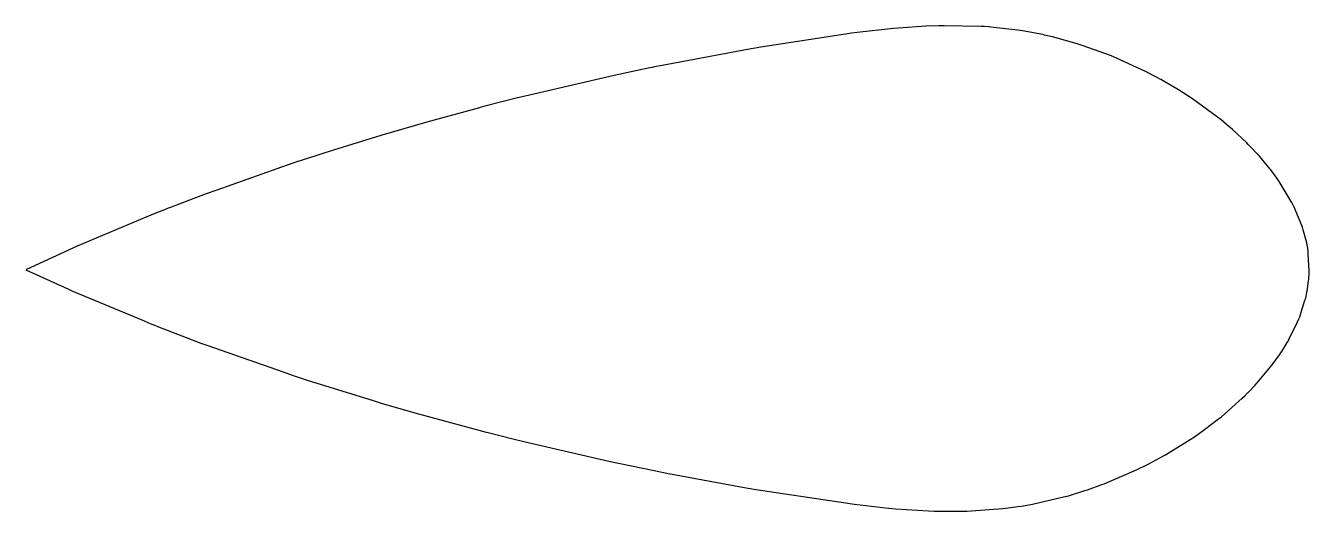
# Model space of a CAD drawing. Header units: metres. Extents: x -88 to 62, y -28 to 28.
import ezdxf

# ---------------------------------------------------------------- set-up
doc = ezdxf.new("R2010")
doc.units = ezdxf.units.M

msp = doc.modelspace()

# ---------------------------------------------------------------- linework, layer by layer
for p, q in [((8.24602, 27.4102), (-1.67188, 25.884)), ((8.95287, 27.5123), (8.24602, 27.4102)), ((9.59577, 27.5884), (8.95287, 27.5123)), ((13.8331, 28.0838), (9.59577, 27.5884)), ((14.3986, 28.1241), (13.8331, 28.0838)), ((17.6219, 28.3481), (14.3986, 28.1241)), ((17.6809, 28.3506), (17.6219, 28.3481)), ((19.1535, 28.3983), (17.6809, 28.3506)), ((19.761, 28.4017), (19.1535, 28.3983)), ((24.0949, 28.3097), (19.761, 28.4017)), ((24.4556, 28.2906), (24.0949, 28.3097)), ((24.975, 28.2537), (24.4556, 28.2906)), ((25.0409, 28.2483), (24.975, 28.2537)), ((25.205, 28.2323), (25.0409, 28.2483)), ((28.3604, 27.8733), (25.205, 28.2323)), ((28.9131, 27.789), (28.3604, 27.8733)), ((31.2805, 27.3509), (28.9131, 27.789)), ((31.484, 27.307), (31.2805, 27.3509)), ((32.0292, 27.1841), (31.484, 27.307)), ((32.4165, 27.0812), (32.0292, 27.1841)), ((35.3257, 26.2881), (32.4165, 27.0812)), ((-3.23311, 25.6209), (-13.1835, 23.7571)), ((-1.67188, 25.884), (-3.23311, 25.6209)), ((35.9088, 26.086), (35.3257, 26.2881)), ((39.3102, 24.8675), (35.9088, 26.086)), ((39.3774, 24.8405), (39.3102, 24.8675)), ((39.4669, 24.8042), (39.3774, 24.8405)), ((39.9657, 24.5789), (39.4669, 24.8042)), ((43.223, 23.0994), (39.9657, 24.5789)), ((-18.7791, 22.594), (-28.6901, 20.2782)), ((-14.8274, 23.4262), (-18.7791, 22.594)), ((-14.1823, 23.5621), (-14.8274, 23.4262)), ((-14.0866, 23.5816), (-14.1823, 23.5621)), ((-13.1835, 23.7571), (-14.0866, 23.5816)), ((44.6497, 22.3501), (43.223, 23.0994)), ((45.0852, 22.1146), (44.6497, 22.3501)), ((46.6871, 21.1928), (45.0852, 22.1146)), ((46.7664, 21.1456), (46.6871, 21.1928)), ((47.1442, 20.9003), (46.7664, 21.1456)), ((-30.2266, 19.919), (-33.8886, 18.9792)), ((-28.6901, 20.2782), (-30.2266, 19.919)), ((48.766, 19.8715), (47.1442, 20.9003)), ((51.7115, 17.7113), (48.766, 19.8715)), ((-34.5482, 18.8092), (-40.6898, 17.128)), ((-34.4492, 18.8353), (-34.5482, 18.8092)), ((-33.8886, 18.9792), (-34.4492, 18.8353)), ((-42.1622, 16.712), (-46.0785, 15.569)), ((-40.6898, 17.128), (-42.1622, 16.712)), ((52.1306, 17.3921), (51.7115, 17.7113)), ((53.0847, 16.5942), (52.1306, 17.3921)), ((53.1711, 16.5209), (53.0847, 16.5942)), ((53.4608, 16.2509), (53.1711, 16.5209)), ((-46.0785, 15.569), (-52.7177, 13.4993)), ((55.1408, 14.695), (53.4608, 16.2509)), ((55.3038, 14.5227), (55.1408, 14.695)), ((56.6149, 13.1375), (55.3038, 14.5227)), ((-56.4665, 12.2795), (-65.2408, 9.1833)), ((-55.9946, 12.4358), (-56.4665, 12.2795)), ((-53.6543, 13.2067), (-55.9946, 12.4358)), ((-52.7177, 13.4993), (-53.6543, 13.2067)), ((56.8031, 12.9137), (56.6149, 13.1375)), ((57.8663, 11.6395), (56.8031, 12.9137)), ((57.9436, 11.5373), (57.8663, 11.6395)), ((58.6786, 10.5485), (57.9436, 11.5373)), ((58.8981, 10.2091), (58.6786, 10.5485)), ((-65.2408, 9.1833), (-66.5772, 8.70545)), ((60.3323, 7.87299), (58.8981, 10.2091)), ((-66.5772, 8.70545), (-70.7379, 7.11538)), ((60.3987, 7.74857), (60.3323, 7.87299)), ((60.6443, 7.26345), (60.3987, 7.74857)), ((-73.3855, 6.06038), (-81.5334, 2.63475)), ((-72.4728, 6.43353), (-73.3855, 6.06038)), ((-71.1488, 6.9571), (-72.4728, 6.43353)), ((-70.8922, 7.0566), (-71.1488, 6.9571)), ((-70.7379, 7.11538), (-70.8922, 7.0566)), ((60.6611, 7.22943), (60.6443, 7.26345)), ((60.6692, 7.21258), (60.6611, 7.22943)), ((60.7862, 6.93284), (60.6692, 7.21258)), ((61.6372, 4.84185), (60.7862, 6.93284)), ((61.7172, 4.555), (61.6372, 4.84185)), ((62.1301, 3.01105), (61.7172, 4.555)), ((62.1365, 2.97901), (62.1301, 3.01105)), ((-81.5334, 2.63475), (-86.4597, 0.3767)), ((62.2451, 2.38895), (62.1365, 2.97901)), ((62.2601, 2.29944), (62.2451, 2.38895)), ((62.2959, 2.06325), (62.2601, 2.29944)), ((62.3157, 1.74651), (62.2959, 2.06325)), ((62.4364, -0.25821), (62.3157, 1.74651)), ((-86.4597, 0.3767), (-87.5599, -0.11781)), ((-87.5599, -0.11781), (-82.6154, -2.36822)), ((62.1877, -2.61224), (62.3544, -1.42398)), ((62.3544, -1.42398), (62.3795, -1.24362)), ((62.3795, -1.24362), (62.4287, -0.39281)), ((62.4287, -0.39281), (62.4364, -0.25821)), ((-82.6154, -2.36822), (-82.1692, -2.57364)), ((-82.1692, -2.57364), (-74.0003, -5.98216)), ((62.01, -3.43722), (62.1588, -2.7445)), ((62.1588, -2.7445), (62.1877, -2.61224)), ((61.3821, -5.45977), (61.9295, -3.69322)), ((61.9295, -3.69322), (62.01, -3.43722)), ((-74.0003, -5.98216), (-72.9234, -6.44252)), ((61.0508, -6.20816), (61.2238, -5.86426)), ((61.2238, -5.86426), (61.3472, -5.54737)), ((61.3472, -5.54737), (61.3821, -5.45977)), ((-72.9234, -6.44252), (-72.4087, -6.64556)), ((-72.4087, -6.64556), (-72.056, -6.78643)), ((-72.056, -6.78643), (-67.075, -8.68426)), ((60.0952, -8.21015), (61.0508, -6.20816)), ((-67.075, -8.68426), (-66.2848, -8.98423)), ((-66.2848, -8.98423), (-57.4832, -12.0634)), ((59.2103, -9.67156), (59.8472, -8.63988)), ((59.8472, -8.63988), (59.9112, -8.53536)), ((59.9112, -8.53536), (60.0952, -8.21015)), ((58.0982, -11.2384), (58.9346, -10.0489)), ((58.9346, -10.0489), (59.1843, -9.71174)), ((59.1843, -9.71174), (59.2103, -9.67156)), ((56.3521, -13.3311), (58.0982, -11.2384)), ((-57.4832, -12.0634), (-56.2903, -12.4789)), ((-56.2903, -12.4789), (-54.7692, -12.9779)), ((-54.7692, -12.9779), (-54.5615, -13.046)), ((-54.5615, -13.046), (-47.081, -15.368)), ((56.0695, -13.6423), (56.3521, -13.3311)), ((54.5832, -15.1287), (54.9099, -14.8347)), ((54.9099, -14.8347), (55.226, -14.5209)), ((55.226, -14.5209), (55.2805, -14.4668)), ((55.2805, -14.4668), (56.0695, -13.6423)), ((-47.081, -15.368), (-46.0151, -15.6993)), ((-46.0151, -15.6993), (-42.0959, -16.8316)), ((52.1545, -17.2894), (54.5832, -15.1287)), ((-42.0959, -16.8316), (-40.6534, -17.2348)), ((-40.6534, -17.2348), (-33.7513, -19.095)), ((50.1841, -18.8039), (51.8346, -17.5378)), ((51.8346, -17.5378), (52.1545, -17.2894)), ((-33.7513, -19.095), (-33.5274, -19.1532)), ((-33.5274, -19.1532), (-30.6158, -19.8883)), ((49.0146, -19.626), (50.0275, -18.9141)), ((50.0275, -18.9141), (50.1841, -18.8039)), ((-30.6158, -19.8883), (-29.3468, -20.1972)), ((-29.3468, -20.1972), (-19.4189, -22.4885)), ((45.6123, -21.7461), (48.4944, -19.9479)), ((48.4944, -19.9479), (49.0146, -19.626)), ((-19.4189, -22.4885), (-15.4607, -23.311)), ((43.694, -22.7861), (45.3892, -21.866)), ((45.3892, -21.866), (45.6123, -21.7461)), ((-15.4607, -23.311), (-14.1318, -23.5972)), ((-14.1318, -23.5972), (-12.303, -23.9598)), ((-12.303, -23.9598), (-12.0175, -24.0164)), ((38.4538, -25.1341), (41.9713, -23.6083)), ((41.9713, -23.6083), (42.3826, -23.4367)), ((42.3826, -23.4367), (43.3633, -22.9462)), ((43.3633, -22.9462), (43.694, -22.7861)), ((-12.0175, -24.0164), (-3.78641, -25.5117)), ((36.5221, -25.8313), (38.196, -25.2269)), ((38.196, -25.2269), (38.4538, -25.1341)), ((-3.78641, -25.5117), (-2.48801, -25.7476)), ((-2.48801, -25.7476), (7.44297, -27.2483)), ((30.0731, -27.5262), (33.7127, -26.6652)), ((33.7127, -26.6652), (34.289, -26.5286)), ((34.289, -26.5286), (36.2057, -25.93)), ((36.2057, -25.93), (36.5221, -25.8313)), ((7.44297, -27.2483), (9.02705, -27.4877)), ((9.02705, -27.4877), (9.28646, -27.5208)), ((9.28646, -27.5208), (13.2649, -27.98)), ((13.2649, -27.98), (14.0713, -28.0527)), ((14.0713, -28.0527), (17.9487, -28.3057)), ((17.9487, -28.3057), (18.6136, -28.32)), ((18.6136, -28.32), (21.444, -28.3502)), ((21.444, -28.3502), (21.5144, -28.3488)), ((21.5144, -28.3488), (22.4548, -28.3259)), ((22.4548, -28.3259), (22.9543, -28.2984)), ((22.9543, -28.2984), (26.6273, -28.032)), ((26.6273, -28.032), (26.6789, -28.0272)), ((26.6789, -28.0272), (28.3644, -27.8001)), ((28.3644, -27.8001), (28.7666, -27.7498)), ((28.7666, -27.7498), (29.8818, -27.5591)), ((29.8818, -27.5591), (30.0731, -27.5262))]:
    msp.add_line(p, q)

doc.saveas('drawing.dxf')
